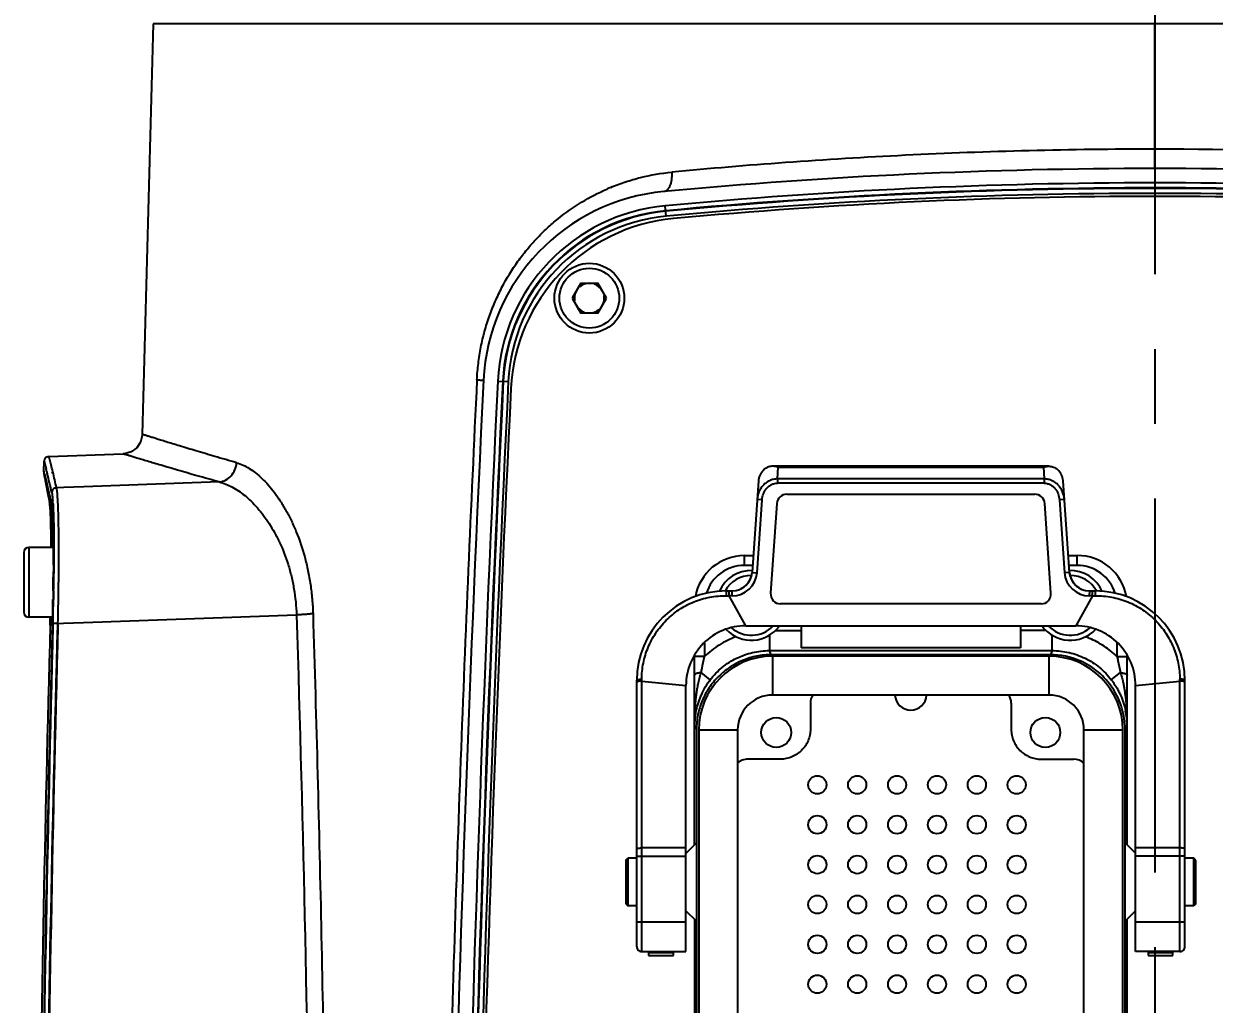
# Model space of a CAD drawing. Header units: millimetres. Extents: x 5828 to 6704, y 123 to 421.
# Drawn here: x 6335.2 to 6341.17, y 230.68 to 235.6 of the extents above; entities that cross this region are included whole.
import ezdxf

# ---------------------------------------------------------------- set-up
doc = ezdxf.new("R2010")
doc.units = ezdxf.units.MM
doc.linetypes.add('CENTER', pattern=[0.6, 0.375, -0.075, 0.075, -0.075])
for name, color, linetype in [('中心线', 7, 'Continuous'), ('外形图', 7, 'Continuous'), ('尺寸标注', 7, 'Continuous')]:
    doc.layers.add(name, color=color, linetype=linetype)
doc.styles.add('微软雅黑', font='msyh.ttc', dxfattribs={"height": 1.5})
doc.dimstyles.new('尺寸标注_1_20比例', dxfattribs={"dimtxt": 1.5, "dimasz": 1.25, "dimexe": 0.5, "dimexo": 0.4, "dimgap": 0.5, "dimtad": 1, "dimdec": 1, "dimlfac": 20, "dimdsep": 46, "dimtxsty": '微软雅黑', "dimcen": 0.09, "dimadec": 0, "dimazin": 0, "dimtp": 0.01, "dimtm": 0.01, "dimtfac": 1, "dimtdec": 1, "dimtofl": 0, "dimtmove": 0, "dimatfit": 3, "dimfxl": 1, "dimtolj": 1, "dimarcsym": 0})

# ---------------------------------------------------------------- blocks, each defined once
blk = doc.blocks.new('*D1070')
at = {"layer": 'Defpoints', "color": 0}
for p in [(6340.876, 234.8693), (6346.4981, 225.3693), (6353.0302, 225.3693)]:
    blk.add_point(p, dxfattribs=at)
at = {"layer": '尺寸标注', "color": 0, "lineweight": -2}
for p, q in [((6341.276, 234.8693), (6353.5302, 234.8693)), ((6353.0302, 233.6193), (6353.0302, 226.6193)), ((6346.8981, 225.3693), (6353.5302, 225.3693))]:
    blk.add_line(p, q, dxfattribs=at)
at = {"layer": '尺寸标注', "color": 0}
for points in [[(6353.2385, 233.6193), (6352.8218, 233.6193), (6353.0302, 234.8693)], [(6352.8218, 226.6193), (6353.2385, 226.6193), (6353.0302, 225.3693)]]:
    blk.add_solid(points, dxfattribs=at)
at = {"layer": '尺寸标注', "color": 0, "insert": (6351.7564, 230.1193), "char_height": 1.5, "attachment_point": 5, "rotation": 90, "style": '微软雅黑'}
blk.add_mtext('\\A1;\\A1;{\\fAlibaba PuHuiTi 3.0 55 Regular|b0|i0|c134|p18;190}', dxfattribs=at)

msp = doc.modelspace()

# ---------------------------------------------------------------- linework, layer by layer
at = {"layer": '中心线', "linetype": 'CENTER', "ltscale": 5}
msp.add_line((6340.876, 281.2143), (6340.876, 224.7506), dxfattribs=at)
at = {"layer": '外形图', "linetype": 'ByBlock'}
for p, q in [((6335.8506, 235.5951), (6335.7957, 233.5362)), ((6345.9014, 235.5951), (6335.8506, 235.5951)), ((6340.876, 234.8693), (6340.876, 235.5951)), ((6338.4244, 234.6302), (6338.4195, 234.6826)), ((6337.9952, 234.2943), (6337.9519, 234.2193)), ((6337.9952, 234.2943), (6338.0818, 234.2943)), ((6338.1251, 234.2193), (6338.0818, 234.2943)), ((6337.9519, 234.2193), (6337.9952, 234.1443)), ((6338.0818, 234.1443), (6338.1251, 234.2193)), ((6338.0818, 234.1443), (6337.9952, 234.1443)), ((6337.5791, 233.8039), (6337.6317, 233.8013)), ((6335.3009, 233.3511), (6335.3026, 233.4008)), ((6335.3268, 233.4255), (6335.6992, 233.4385)), ((6335.3035, 233.3301), (6335.3076, 233.3076)), ((6335.3045, 233.3274), (6335.3046, 233.3267)), ((6335.3051, 233.3346), (6335.3061, 233.3309)), ((6335.3061, 233.3309), (6335.3073, 233.3262)), ((6335.3073, 233.3262), (6335.3088, 233.3205)), ((6335.3083, 233.3267), (6335.3081, 233.3275)), ((6335.3186, 233.3419), (6335.3189, 233.3408)), ((6335.3407, 233.3466), (6335.341, 233.3453)), ((6335.341, 233.3453), (6335.3418, 233.3412)), ((6335.347, 233.3477), (6335.3467, 233.349)), ((6340.3428, 233.3764), (6338.9592, 233.3764)), ((6338.986, 233.3726), (6338.9592, 233.3764)), ((6338.9819, 233.3128), (6338.986, 233.3726)), ((6338.986, 233.3726), (6340.316, 233.3726)), ((6340.316, 233.3726), (6340.3428, 233.3764)), ((6340.316, 233.3726), (6340.3201, 233.3128)), ((6335.3076, 233.3076), (6335.3112, 233.2883)), ((6335.3088, 233.3205), (6335.3115, 233.3098)), ((6335.3112, 233.2883), (6335.3198, 233.2444)), ((6335.3115, 233.3098), (6335.3148, 233.2963)), ((6335.3148, 233.2963), (6335.3273, 233.2438)), ((6335.4013, 233.2696), (6335.3656, 233.2683)), ((6335.5021, 233.2732), (6335.4013, 233.2696)), ((6336.1818, 233.2975), (6335.5021, 233.2732)), ((6338.8869, 233.3039), (6338.8548, 232.8444)), ((6340.3201, 233.3128), (6338.9819, 233.3128)), ((6338.9819, 233.3128), (6338.9819, 233.2916)), ((6340.3201, 233.2916), (6338.9819, 233.2916)), ((6340.3201, 233.3128), (6340.3201, 233.2916)), ((6340.4472, 232.8444), (6340.4151, 233.3039)), ((6335.3198, 233.2444), (6335.331, 233.1885)), ((6335.3273, 233.2438), (6335.3402, 233.188)), ((6338.8797, 232.8427), (6338.9053, 233.2084)), ((6338.9053, 233.2084), (6338.8804, 233.2102)), ((6339.0291, 233.2364), (6340.2729, 233.2364)), ((6340.4216, 233.2102), (6340.3967, 233.2084)), ((6340.3967, 233.2084), (6340.4223, 232.8427)), ((6335.331, 233.1885), (6335.3305, 233.1942)), ((6335.3312, 233.1877), (6335.331, 233.1885)), ((6335.3312, 233.1877), (6335.3328, 233.1747)), ((6335.3328, 233.1747), (6335.3355, 233.1333)), ((6335.3402, 233.188), (6335.3396, 233.1944)), ((6335.3404, 233.1872), (6335.3402, 233.188)), ((6335.3404, 233.1872), (6335.3423, 233.1738)), ((6335.3423, 233.1738), (6335.3454, 233.132)), ((6338.9792, 233.1899), (6338.9477, 232.7399)), ((6340.3543, 232.7399), (6340.3228, 233.1899)), ((6335.3493, 232.9693), (6335.2262, 232.9693)), ((6335.2262, 232.9693), (6335.2262, 232.6193)), ((6335.3386, 232.9708), (6335.3386, 232.9793)), ((6335.3493, 232.9724), (6335.3494, 232.8532)), ((6335.2012, 232.9443), (6335.2012, 232.6444)), ((6338.8162, 232.9289), (6338.8607, 232.9289)), ((6340.4413, 232.9289), (6340.4859, 232.9289)), ((6340.486, 232.8789), (6340.486, 232.9289)), ((6335.3494, 232.8532), (6335.3477, 232.7092)), ((6335.3495, 232.8596), (6335.3493, 232.8388)), ((6335.3495, 232.8818), (6335.3495, 232.8694)), ((6335.3495, 232.8694), (6335.3495, 232.8596)), ((6335.3521, 232.8606), (6335.352, 232.8393)), ((6335.3522, 232.8703), (6335.3521, 232.8606)), ((6335.3523, 232.8814), (6335.3522, 232.8703)), ((6335.3523, 232.894), (6335.3523, 232.8814)), ((6338.8572, 232.8789), (6338.816, 232.8789)), ((6340.486, 232.8789), (6340.4448, 232.8789)), ((6335.3493, 232.8388), (6335.3492, 232.8208)), ((6338.8413, 232.8029), (6338.837, 232.7956)), ((6338.8509, 232.8268), (6338.8488, 232.8199)), ((6338.8548, 232.8444), (6338.8797, 232.8427)), ((6340.4472, 232.8444), (6340.4223, 232.8427)), ((6340.4662, 232.7939), (6340.4624, 232.7998)), ((6335.348, 232.729), (6335.3479, 232.7193)), ((6335.3484, 232.7516), (6335.348, 232.729)), ((6335.3505, 232.7294), (6335.3504, 232.7196)), ((6335.3508, 232.7459), (6335.3505, 232.7294)), ((6335.3509, 232.751), (6335.3508, 232.7459)), ((6338.726, 232.7514), (6338.755, 232.7514)), ((6338.7264, 232.7268), (6338.7399, 232.7265)), ((6338.7399, 232.7264), (6338.7399, 232.7514)), ((6338.7551, 232.7264), (6338.7399, 232.7264)), ((6338.8232, 232.5764), (6338.7399, 232.7264)), ((6338.755, 232.7264), (6338.755, 232.7514)), ((6338.8254, 232.7812), (6338.8207, 232.7766)), ((6340.5621, 232.7264), (6340.4788, 232.5764)), ((6340.4845, 232.7739), (6340.4796, 232.7782)), ((6340.5002, 232.7633), (6340.4949, 232.7664)), ((6340.5621, 232.7264), (6340.5469, 232.7264)), ((6340.547, 232.7514), (6340.576, 232.7514)), ((6340.547, 232.7514), (6340.547, 232.7389)), ((6340.5621, 232.7264), (6340.5621, 232.7514)), ((6340.5621, 232.7265), (6340.5756, 232.7267)), ((6335.3477, 232.7092), (6335.3448, 232.5815)), ((6335.3478, 232.715), (6335.3477, 232.7079)), ((6335.3479, 232.7193), (6335.3478, 232.715)), ((6335.3504, 232.7196), (6335.3502, 232.7081)), ((6340.3044, 232.6864), (6338.9976, 232.6864)), ((6335.3457, 232.6193), (6335.2262, 232.6193)), ((6335.3342, 232.6193), (6335.3334, 232.5811)), ((6335.5006, 232.5925), (6336.5694, 232.631)), ((6335.3474, 232.5865), (6335.3473, 232.5815)), ((6335.3722, 232.581), (6335.3724, 232.5878)), ((6335.3723, 232.5878), (6335.4006, 232.5889)), ((6335.4006, 232.5889), (6335.5006, 232.5925)), ((6338.8232, 232.5764), (6340.4788, 232.5764)), ((6338.9716, 232.552), (6339.101, 232.552)), ((6339.101, 232.5764), (6339.101, 232.4654)), ((6340.201, 232.5764), (6340.201, 232.4654)), ((6340.3304, 232.552), (6340.201, 232.552)), ((6338.616, 232.4914), (6338.616, 232.4224)), ((6338.942, 232.5294), (6338.942, 232.4521)), ((6340.36, 232.4521), (6340.36, 232.5294)), ((6340.686, 232.4224), (6340.686, 232.4929)), ((6338.566, 231.4787), (6338.566, 232.4287)), ((6338.942, 232.4521), (6340.36, 232.4521)), ((6338.9509, 232.4314), (6338.942, 232.4521)), ((6340.3511, 232.4314), (6338.9509, 232.4314)), ((6340.201, 232.4654), (6339.101, 232.4654)), ((6340.36, 232.4521), (6340.3511, 232.4314)), ((6340.736, 231.4787), (6340.736, 232.4302)), ((6338.616, 232.4224), (6338.566, 232.4224)), ((6340.3448, 232.4239), (6338.9573, 232.4239)), ((6338.9573, 232.4239), (6338.9573, 232.2289)), ((6340.3448, 232.2289), (6340.3448, 232.4239)), ((6340.686, 232.4224), (6340.736, 232.4224)), ((6338.6452, 232.3061), (6338.5993, 232.3415)), ((6340.6568, 232.3061), (6340.7027, 232.3415)), ((6338.276, 230.9682), (6338.276, 232.3014)), ((6338.301, 232.2988), (6338.5232, 232.2764)), ((6338.301, 231.4624), (6338.301, 232.2988)), ((6338.5232, 230.9432), (6338.5232, 232.2764)), ((6340.7788, 232.2764), (6341.001, 232.2988)), ((6340.7788, 230.9432), (6340.7788, 232.2764)), ((6341.001, 231.4624), (6341.001, 232.2988)), ((6341.026, 230.9682), (6341.026, 232.3014)), ((6340.3448, 232.2289), (6338.9573, 232.2289)), ((6339.1473, 232.1889), (6339.1473, 232.0576)), ((6340.1548, 232.1889), (6340.1548, 232.0576)), ((6338.5678, 232.113), (6338.566, 232.0797)), ((6338.566, 232.0797), (6338.576, 232.0564)), ((6340.726, 232.0564), (6340.736, 232.0797)), ((6338.576, 232.0564), (6338.576, 230.1851)), ((6338.5873, 232.0539), (6338.7823, 232.0539)), ((6338.5873, 232.0539), (6338.5873, 228.1539)), ((6338.7823, 232.0539), (6338.7823, 228.1539)), ((6340.5198, 232.0539), (6340.7148, 232.0539)), ((6340.5198, 228.1539), (6340.5198, 232.0539)), ((6340.7148, 228.1539), (6340.7148, 232.0539)), ((6340.726, 228.1513), (6340.726, 232.0564)), ((6338.9973, 231.9076), (6338.8335, 231.9076)), ((6340.3047, 231.9076), (6340.4685, 231.9076)), ((6338.5259, 231.4386), (6338.5737, 231.4864)), ((6340.7761, 231.4386), (6340.7283, 231.4864)), ((6338.276, 231.4211), (6338.5232, 231.4211)), ((6338.5232, 231.4624), (6338.301, 231.4624)), ((6338.301, 231.4211), (6338.301, 231.4624)), ((6338.301, 230.9432), (6338.301, 231.4211)), ((6341.001, 231.4624), (6340.7788, 231.4624)), ((6341.026, 231.4211), (6340.7788, 231.4211)), ((6341.001, 231.4211), (6341.001, 231.4624)), ((6341.001, 230.9432), (6341.001, 231.4211)), ((6338.221, 231.4014), (6338.231, 231.4114)), ((6338.221, 231.4014), (6338.221, 231.1814)), ((6338.276, 231.4114), (6338.231, 231.4114)), ((6338.231, 231.4114), (6338.231, 231.1714)), ((6341.071, 231.4114), (6341.026, 231.4114)), ((6341.081, 231.4014), (6341.071, 231.4114)), ((6341.071, 231.1714), (6341.071, 231.4114)), ((6341.081, 231.1814), (6341.081, 231.4014)), ((6338.221, 231.1814), (6338.231, 231.1714)), ((6341.081, 231.1814), (6341.071, 231.1714)), ((6338.276, 231.1714), (6338.231, 231.1714)), ((6338.5232, 231.1469), (6338.5737, 231.0964)), ((6340.7788, 231.1469), (6340.7283, 231.0964)), ((6341.071, 231.1714), (6341.026, 231.1714)), ((6338.276, 231.0914), (6338.5232, 231.0914)), ((6338.566, 231.104), (6338.566, 229.1037)), ((6340.736, 229.1037), (6340.736, 231.104)), ((6340.7788, 231.0914), (6341.026, 231.0913)), ((6338.301, 230.9432), (6338.5232, 230.9432)), ((6338.3358, 230.9432), (6338.3358, 230.9226)), ((6338.3358, 230.9386), (6338.4608, 230.9386)), ((6338.4608, 230.9226), (6338.4608, 230.9432)), ((6341.001, 230.9432), (6340.7788, 230.9432)), ((6340.8413, 230.9432), (6340.8413, 230.9226)), ((6340.8413, 230.9386), (6340.9663, 230.9386)), ((6340.9663, 230.9226), (6340.9663, 230.9432)), ((6338.3358, 230.9226), (6338.4608, 230.9226)), ((6340.8413, 230.9226), (6340.9663, 230.9226))]:
    msp.add_line(p, q, dxfattribs=at)
for points in [[(6335.7957, 233.5362), (6335.7954, 233.5306), (6335.7868, 233.4973), (6335.7676, 233.4689), (6335.7399, 233.4488), (6335.707, 233.4391), (6335.6992, 233.4385)], [(6335.3045, 233.41), (6335.3029, 233.4042), (6335.3026, 233.4011), (6335.3026, 233.4009)], [(6335.3267, 233.4255), (6335.312, 233.42), (6335.3045, 233.41)], [(6335.3009, 233.3511), (6335.3009, 233.3505), (6335.3009, 233.3483), (6335.301, 233.3465), (6335.3012, 233.3448), (6335.3014, 233.343), (6335.3017, 233.341), (6335.302, 233.3388), (6335.3024, 233.3362), (6335.3029, 233.3333), (6335.3035, 233.3301)], [(6335.3033, 233.3407), (6335.3033, 233.3407), (6335.3034, 233.3404), (6335.3035, 233.34), (6335.3038, 233.3393), (6335.304, 233.3384), (6335.3043, 233.3373), (6335.3047, 233.3361), (6335.3051, 233.3346)], [(6335.3355, 233.1333), (6335.3375, 233.067), (6335.3386, 232.9745), (6335.3385, 232.9693)], [(6335.3454, 233.132), (6335.3479, 233.0652), (6335.3493, 232.9724)], [(6338.837, 232.7956), (6338.8333, 232.7903), (6338.8293, 232.7854), (6338.8254, 232.7812)], [(6338.8488, 232.8199), (6338.8463, 232.8134), (6338.8436, 232.8071), (6338.8413, 232.8029)], [(6338.8541, 232.8416), (6338.8527, 232.8341), (6338.8509, 232.8268)], [(6340.4559, 232.8128), (6340.4533, 232.8196), (6340.4511, 232.8267), (6340.4493, 232.8339), (6340.4488, 232.8367)], [(6340.4624, 232.7998), (6340.4589, 232.8062), (6340.4559, 232.8128)], [(6340.4796, 232.7782), (6340.4748, 232.783), (6340.4704, 232.7882), (6340.4662, 232.7939)], [(6338.8059, 232.7657), (6338.8008, 232.7628), (6338.7956, 232.7603), (6338.793, 232.7591)], [(6338.8207, 232.7766), (6338.8205, 232.7765), (6338.8158, 232.7725), (6338.8109, 232.7689), (6338.8059, 232.7657)], [(6340.4949, 232.7664), (6340.4896, 232.7699), (6340.4845, 232.7739)], [(6340.509, 232.7591), (6340.5055, 232.7607), (6340.5002, 232.7633)]]:
    msp.add_lwpolyline(points, dxfattribs=at)
for centre, radius in [((6338.0385, 234.2193), 0.175), ((6338.0385, 234.2193), 0.15), ((6338.976, 232.0414), 0.075), ((6340.326, 232.0414), 0.075), ((6339.1823, 231.7789), 0.0456), ((6339.3823, 231.7789), 0.0456), ((6339.5823, 231.7789), 0.0456), ((6339.7823, 231.7789), 0.0456), ((6339.9823, 231.7789), 0.0456), ((6340.1823, 231.7789), 0.0456), ((6339.1823, 231.5789), 0.0456), ((6339.3823, 231.5789), 0.0456), ((6339.5823, 231.5789), 0.0456), ((6339.7823, 231.5789), 0.0456), ((6339.9823, 231.5789), 0.0456), ((6340.1823, 231.5789), 0.0456), ((6339.1823, 231.3789), 0.0456), ((6339.3823, 231.3789), 0.0456), ((6339.5823, 231.3789), 0.0456), ((6339.7823, 231.3789), 0.0456), ((6339.9823, 231.3789), 0.0456), ((6340.1823, 231.3789), 0.0456), ((6339.1823, 231.1789), 0.0456), ((6339.3823, 231.1789), 0.0456), ((6339.5823, 231.1789), 0.0456), ((6339.7823, 231.1789), 0.0456), ((6339.9823, 231.1789), 0.0456), ((6340.1823, 231.1789), 0.0456), ((6339.1823, 230.9789), 0.0456), ((6339.3823, 230.9789), 0.0456), ((6339.5823, 230.9789), 0.0456), ((6339.7823, 230.9789), 0.0456), ((6339.9823, 230.9789), 0.0456), ((6340.1823, 230.9789), 0.0456), ((6339.1823, 230.7789), 0.0456), ((6339.3823, 230.7789), 0.0456), ((6339.5823, 230.7789), 0.0456), ((6339.7823, 230.7789), 0.0456), ((6339.9823, 230.7789), 0.0456), ((6340.1823, 230.7789), 0.0456)]:
    msp.add_circle(centre, radius, dxfattribs=at)
for centre, radius, start, end in [((6340.8721, 209.3044), 25.6621, 87.41466, 89.99135), ((6340.876, 208.4631), 26.4062, 84.64752, 95.35248), ((6338.5533, 233.7999), 1.0567, 112.66784, 113.82966), ((6340.876, 208.4631), 26.3343, 84.64752, 95.35248), ((6340.876, 208.4631), 26.3093, 84.64752, 95.35248), ((6340.876, 208.4631), 26.3067, 84.64752, 95.35248), ((6338.506, 233.7585), 1, 95.35248, 177.19986), ((6340.876, 208.4631), 26.2817, 84.64752, 95.35248), ((6340.876, 208.4631), 26.2667, 84.725, 95.275), ((6338.506, 233.7585), 0.9281, 95.35248, 177.19986), ((6338.506, 233.7585), 0.9031, 95.35248, 177.19986), ((6338.506, 233.7585), 0.9004, 95.35248, 177.19986), ((6338.506, 233.7585), 0.8754, 95.35248, 177.19986), ((6338.5439, 233.7223), 0.9, 95.275, 177.21132), ((6338.0385, 234.2193), 0.075, 90, 130.00237), ((6338.0385, 234.2193), 0.075, 30, 70.00237), ((6338.0385, 234.2193), 0.075, 150, 190.00237), ((6338.0385, 234.2193), 0.075, 330, 10.00237), ((6338.0385, 234.2193), 0.075, 210, 250.00237), ((6338.0385, 234.2193), 0.075, 270, 310.00237), ((6510.0277, 225.3693), 172.7267, 177.199864, 180), ((6510.0277, 225.3693), 172.6548, 177.199864, 179.959524), ((6510.0277, 225.3693), 172.6298, 177.199864, 179.959524), ((6510.0277, 225.3693), 172.6272, 177.199864, 179.958649), ((6510.0277, 225.3693), 172.6022, 177.199864, 179.958649), ((6510.0277, 225.3693), 172.5872, 177.211319, 179.855727), ((6336.3539, 233.5167), 1.0664, 189.85842, 190.22008), ((6334.187, 233.043), 1.1566, 14.23622, 14.57691), ((6332.6719, 232.7081), 2.7215, 13.82243, 13.99127), ((6331.5076, 232.4216), 3.9206, 13.57721, 13.82328), ((6324.7037, 230.7906), 10.9172, 12.98944, 13.50881), ((6322.0875, 230.1938), 13.6294, 13.03694, 13.37945), ((6339.0291, 233.1864), 0.05, 90, 176), ((6340.2729, 233.1864), 0.05, 4, 90), ((6335.3572, 233.1942), 0.0268, 193.98066, 202.19754), ((6334.5927, 233.111), 0.743, 3.51867, 4.5964), ((6334.1791, 233.0858), 1.1574, 2.8561, 3.5073), ((6335.2269, 233.1698), 0.1153, 9.08536, 10.29396), ((6334.3669, 233.0862), 0.9797, 3.33397, 4.18588), ((6334.2871, 233.1261), 1.0621, 3.46117, 4.16556), ((6333.4031, 233.0491), 1.9344, 1.94699, 2.79787), ((6332.0226, 233.0037), 3.3156, 1.24316, 1.91978), ((6333.7633, 233.0506), 1.5844, 2.33501, 3.35057), ((6332.6449, 233.0028), 2.7037, 1.53085, 2.38025), ((6330.4224, 232.9699), 4.9161, 0.72502, 1.23313), ((6328.6755, 232.9489), 6.6631, 0.26121, 0.71499), ((6331.2369, 232.9623), 4.1123, 1.00186, 1.57182), ((6329.7012, 232.934), 5.6483, 0.45816, 1.01647), ((6335.2262, 232.9443), 0.025, 90, 180), ((6327.8696, 232.9171), 7.48, 0.1272, 0.47527), ((6326.1307, 232.9122), 9.2189, 359.81126, 0.13392), ((6338.8165, 232.6784), 0.25, 90.08125, 170.17973), ((6340.486, 232.6789), 0.25, 9.75262, 90.01627), ((6338.816, 232.6789), 0.2, 90, 162.59815), ((6338.851, 232.6789), 0.175, 88.28727, 156.75001), ((6340.451, 232.6789), 0.175, 23.22097, 91.70738), ((6340.486, 232.6789), 0.2, 17.33264, 90), ((6322.8803, 232.9306), 12.4693, 359.17763, 359.38099), ((6323.439, 232.9246), 11.9106, 359.38088, 359.50103), ((6321.6272, 232.965), 13.7254, 359.10666, 359.29475), ((6322.669, 232.9525), 12.6834, 359.29338, 359.48861), ((6320.8105, 232.9536), 14.5664, 359.20889, 359.37879), ((6338.851, 232.6789), 0.15, 89.9328, 151.33644), ((6338.755, 232.8514), 0.1, 270, 356.00027), ((6338.755, 232.8514), 0.125, 270.04152, 356.00081), ((6340.547, 232.8514), 0.125, 183.99962, 269.96604), ((6340.547, 232.8514), 0.1, 183.9994, 270), ((6340.451, 232.6789), 0.15, 28.69515, 89.9328), ((6321.4377, 232.9427), 13.9392, 358.54125, 359.218), ((6338.726, 232.3014), 0.45, 90.00002, 180.00001), ((6338.9976, 232.7364), 0.05, 176, 270), ((6340.3044, 232.7364), 0.05, 270, 4), ((6334.3607, 232.7448), 6.1863, 359.8289, 359.94461), ((6342.0833, 232.7265), 1.5077, 179.52214, 179.98962), ((6340.576, 232.3014), 0.45, 0.00003, 89.99999), ((6321.3559, 232.9553), 13.9939, 358.66588, 358.98715), ((6319.8895, 232.9944), 15.4633, 358.48853, 358.93923), ((6335.2262, 232.6443), 0.025, 180, 270), ((6318.4159, 233.033), 16.9235, 358.47028, 358.60095), ((6320.8173, 232.9672), 14.5327, 358.47937, 358.66832), ((6558.6929, 226.6347), 223.4386, 178.474986, 180.029582), ((6561.4504, 226.6409), 226.1836, 178.494952, 180.119551), ((6561.76, 226.6426), 226.4906, 178.497435, 180.119821), ((6561.1457, 226.6433), 225.8543, 178.494091, 180.053846), ((6561.9954, 226.6435), 226.701, 178.499192, 180.119895), ((6338.8232, 232.2764), 0.3, 89.99919, 180), ((6338.851, 232.6789), 0.175, 224.05295, 323.55639), ((6338.851, 232.6789), 0.15, 228.69936, 316.2236), ((6340.451, 232.6789), 0.175, 216.44361, 316.35866), ((6340.451, 232.6789), 0.15, 223.7873, 311.53772), ((6340.4788, 232.2764), 0.3, 0, 90.00014), ((6340.3609, 232.0786), 0.4732, 66.7546, 69.38834), ((6340.3511, 232.0565), 0.3748, 66.71818, 90.00108), ((6338.9573, 232.0539), 0.37, 90, 180), ((6340.3448, 232.0539), 0.37, 0, 90), ((6336.0531, 232.3221), 2.2481, 359.4076, 359.65525), ((6340.5734, 232.3004), 0.4276, 359.78907, 1.09118), ((6338.9573, 232.0539), 0.175, 90, 180), ((6339.2222, 232.1889), 0.075, 147.61335, 180.00634), ((6339.651, 232.2333), 0.0795, 183.43332, 356.56668), ((6340.3448, 232.0539), 0.175, 0, 90), ((6339.8347, 232.0775), 1.2687, 176.48741, 179.90663), ((6338.9346, 232.0768), 0.3687, 167.56514, 172.25346), ((6340.3685, 232.0769), 0.3675, 0.43625, 11.21354), ((6339.4767, 232.078), 1.2593, 0.07469, 2.85305), ((6338.9339, 232.0769), 0.3679, 172.25398, 174.36411), ((6340.4685, 231.8327), 0.075, 46.41705, 90.00774), ((6338.301, 230.9682), 0.025, 179.9923, 270), ((6341.001, 230.9682), 0.025, 270, 0.00063)]:
    msp.add_arc(centre, radius, start, end, dxfattribs=at)
msp.add_ellipse((6340.0797, 232.1888), major_axis=(0.0531, 0.0531), ratio=0.999315, start_param=-0.785056, end_param=-0.210415, dxfattribs=at)
for points, knots in [([(6340.876, 234.9665), (6340.6656, 234.9665), (6340.248, 234.9613), (6339.6301, 234.9385), (6339.0322, 234.902), (6338.6417, 234.8692), (6338.4515, 234.851)], [0, 0, 0, 0, 0.259953, 0.515899, 0.763834, 1, 1, 1, 1]), ([(6338.146, 234.7749), (6338.1702, 234.785), (6338.2194, 234.8034), (6338.3205, 234.8327), (6338.3989, 234.846), (6338.4515, 234.851)], [0, 0, 0, 0, 0.248714, 0.498209, 1, 1, 1, 1]), ([(6338.4515, 234.851), (6338.4518, 234.8452), (6338.452, 234.8335), (6338.4508, 234.8161), (6338.4478, 234.7994), (6338.4432, 234.7843), (6338.4379, 234.7735), (6338.4329, 234.7664), (6338.4281, 234.761), (6338.4216, 234.7562), (6338.4156, 234.7544), (6338.4128, 234.7542)], [0, 0, 0, 0, 0.154882, 0.31229, 0.465478, 0.607202, 0.731625, 0.786759, 0.837067, 0.924438, 1, 1, 1, 1]), ([(6337.4744, 233.8099), (6337.4758, 233.8373), (6337.4805, 233.8921), (6337.4935, 233.9732), (6337.5121, 234.0525), (6337.5362, 234.1294), (6337.5654, 234.2033), (6337.6101, 234.2968), (6337.6638, 234.384), (6337.7251, 234.4638), (6337.7741, 234.5194), (6337.8263, 234.5709), (6337.8995, 234.6339), (6337.9979, 234.7027), (6338.0828, 234.7472), (6338.1263, 234.7665)], [0, 0, 0, 0, 0.06768, 0.135139, 0.202017, 0.268104, 0.333301, 0.3975, 0.522961, 0.584441, 0.645179, 0.70527, 0.764817, 0.882764, 1, 1, 1, 1]), ([(6337.4744, 233.8099), (6337.459, 233.492), (6337.4301, 232.8561), (6337.3918, 231.9021), (6337.3641, 231.1069), (6337.3447, 230.4706), (6337.3315, 229.9934), (6337.3196, 229.5161), (6337.309, 229.0388), (6337.2995, 228.5615), (6337.2912, 228.0842), (6337.2842, 227.6069), (6337.2765, 226.9706), (6337.2729, 226.4934), (6337.2716, 226.1753)], [0, 0, 0, 0, 0.125007, 0.250017, 0.375029, 0.437537, 0.500044, 0.562551, 0.625057, 0.687561, 0.750062, 0.812559, 0.875049, 1, 1, 1, 1]), ([(6337.4744, 233.8099), (6337.4768, 233.8097), (6337.4814, 233.8095), (6337.4879, 233.8091), (6337.4928, 233.8087), (6337.4963, 233.8085), (6337.4986, 233.8083), (6337.5006, 233.8081), (6337.5023, 233.808), (6337.5038, 233.8079), (6337.505, 233.8078), (6337.5059, 233.8077), (6337.5066, 233.8076), (6337.5069, 233.8075), (6337.5071, 233.8075), (6337.5072, 233.8074), (6337.5072, 233.8074), (6337.5072, 233.8074)], [0, 0, 0, 0, 0.219299, 0.418041, 0.592289, 0.668997, 0.738107, 0.799205, 0.852202, 0.897089, 0.933856, 0.962496, 0.983009, 0.990223, 0.995418, 0.998623, 1, 1, 1, 1]), ([(6336.2689, 233.3942), (6336.2324, 233.4045), (6336.1642, 233.4242), (6336.0689, 233.4523), (6335.9982, 233.4736), (6335.9487, 233.4887), (6335.917, 233.4984), (6335.889, 233.507), (6335.8647, 233.5146), (6335.844, 233.521), (6335.8292, 233.5256), (6335.8191, 233.5288), (6335.813, 233.5307), (6335.8078, 233.5323), (6335.8036, 233.5337), (6335.8002, 233.5347), (6335.7981, 233.5354), (6335.7968, 233.5358), (6335.7962, 233.536), (6335.7958, 233.5361), (6335.7957, 233.5362)], [0, 0, 0, 0, 0.229974, 0.431399, 0.603459, 0.678221, 0.745334, 0.804705, 0.856285, 0.900036, 0.935919, 0.950897, 0.963895, 0.974906, 0.983926, 0.990951, 0.995974, 0.997734, 0.998992, 1, 1, 1, 1]), ([(6335.3026, 233.4009), (6335.3026, 233.401), (6335.3026, 233.4012), (6335.3027, 233.4013), (6335.3027, 233.4014), (6335.3028, 233.4014), (6335.3028, 233.4014), (6335.3029, 233.4013), (6335.303, 233.4011), (6335.3031, 233.401), (6335.3032, 233.4006), (6335.3035, 233.4001), (6335.3037, 233.3993), (6335.3041, 233.3984), (6335.3044, 233.3972), (6335.305, 233.3953), (6335.3058, 233.3924), (6335.3069, 233.3884), (6335.3077, 233.3855), (6335.3081, 233.384)], [0, 0, 0, 0, 0.018656, 0.024477, 0.028308, 0.031213, 0.03511, 0.041017, 0.049238, 0.059878, 0.072985, 0.106688, 0.15045, 0.204313, 0.268297, 0.342412, 0.521051, 0.740249, 1, 1, 1, 1]), ([(6335.3081, 233.384), (6335.3084, 233.3827), (6335.31, 233.3767), (6335.3115, 233.3708), (6335.3127, 233.3661)], [0, 0, 0, 0, 0.217642, 1, 1, 1, 1]), ([(6335.3321, 233.4081), (6335.3317, 233.4094), (6335.3311, 233.412), (6335.3301, 233.4155), (6335.3292, 233.4185), (6335.3285, 233.421), (6335.3279, 233.4229), (6335.3275, 233.4242), (6335.3272, 233.4249), (6335.327, 233.4252), (6335.3269, 233.4254), (6335.3268, 233.4255), (6335.3267, 233.4255)], [0, 0, 0, 0, 0.231258, 0.432053, 0.602379, 0.742239, 0.851654, 0.930687, 0.958871, 0.979581, 0.99301, 1, 1, 1, 1]), ([(6335.3467, 233.349), (6335.3439, 233.3606), (6335.3391, 233.3803), (6335.3342, 233.4), (6335.3321, 233.4081)], [0, 0, 0, 0, 0.587542, 1, 1, 1, 1]), ([(6336.1818, 233.2975), (6336.1446, 233.3079), (6336.075, 233.3274), (6335.991, 233.3515), (6335.9308, 233.369), (6335.8911, 233.3807), (6335.8552, 233.3914), (6335.8229, 233.401), (6335.7944, 233.4096), (6335.7697, 233.4171), (6335.7514, 233.4227), (6335.7386, 233.4266), (6335.7305, 233.429), (6335.7233, 233.4312), (6335.717, 233.4331), (6335.7117, 233.4348), (6335.7079, 233.4359), (6335.7053, 233.4367), (6335.7037, 233.4372), (6335.7024, 233.4376), (6335.7013, 233.4379), (6335.7004, 233.4382), (6335.6999, 233.4384), (6335.6995, 233.4385), (6335.6994, 233.4385), (6335.6993, 233.4385), (6335.6993, 233.4385), (6335.6992, 233.4385)], [0, 0, 0, 0, 0.229948, 0.431716, 0.521584, 0.603874, 0.678501, 0.745437, 0.804656, 0.856132, 0.899837, 0.918765, 0.935732, 0.950732, 0.963757, 0.974799, 0.983851, 0.987628, 0.990904, 0.993679, 0.995952, 0.997721, 0.998987, 0.99943, 0.999746, 0.999937, 1, 1, 1, 1]), ([(6336.1818, 233.2975), (6336.1929, 233.2987), (6336.2153, 233.3056), (6336.243, 233.3276), (6336.2623, 233.3583), (6336.268, 233.3821), (6336.2689, 233.3942)], [0, 0, 0, 0, 0.238897, 0.486808, 0.742201, 1, 1, 1, 1]), ([(6336.2689, 233.3942), (6336.2911, 233.3877), (6336.3242, 233.3718), (6336.3652, 233.3428), (6336.3971, 233.315), (6336.4286, 233.2822), (6336.4593, 233.2443), (6336.4891, 233.2015), (6336.5176, 233.154), (6336.5444, 233.102), (6336.5784, 233.0253), (6336.6062, 232.942), (6336.6274, 232.8536), (6336.6399, 232.7832), (6336.6484, 232.7108), (6336.6514, 232.6618), (6336.6522, 232.6372)], [0, 0, 0, 0, 0.077853, 0.121597, 0.168837, 0.219733, 0.274399, 0.33283, 0.394913, 0.460515, 0.529493, 0.676934, 0.754885, 0.835093, 0.917033, 1, 1, 1, 1]), ([(6335.3064, 233.3341), (6335.306, 233.3357), (6335.3052, 233.3386), (6335.3041, 233.3426), (6335.3033, 233.3455), (6335.3027, 233.3474), (6335.3023, 233.3486), (6335.302, 233.3495), (6335.3017, 233.3503), (6335.3015, 233.3508), (6335.3014, 233.3512), (6335.3013, 233.3514), (6335.3012, 233.3515), (6335.3011, 233.3516), (6335.3011, 233.3516), (6335.301, 233.3516), (6335.301, 233.3516), (6335.3009, 233.3514), (6335.3009, 233.3512), (6335.3009, 233.3511)], [0, 0, 0, 0, 0.259529, 0.478619, 0.657265, 0.731425, 0.795482, 0.849445, 0.893335, 0.927188, 0.94038, 0.951107, 0.959417, 0.965409, 0.969365, 0.972246, 0.975968, 0.981652, 1, 1, 1, 1]), ([(6335.3009, 233.3511), (6335.3009, 233.3508), (6335.3009, 233.3502), (6335.3011, 233.3483), (6335.3015, 233.3451), (6335.3023, 233.3401), (6335.303, 233.3362), (6335.3033, 233.3341)], [0, 0, 0, 0, 0.047412, 0.11687, 0.322323, 0.616691, 1, 1, 1, 1]), ([(6335.3046, 233.3267), (6335.306, 233.3192), (6335.3092, 233.3019), (6335.3178, 233.2577), (6335.3251, 233.221), (6335.3305, 233.1942)], [0, 0, 0, 0, 0.169163, 0.392286, 1, 1, 1, 1]), ([(6335.3396, 233.1944), (6335.3334, 233.2212), (6335.3249, 233.2579), (6335.3144, 233.3019), (6335.3102, 233.3193), (6335.3083, 233.3267)], [0, 0, 0, 0, 0.606774, 0.830134, 1, 1, 1, 1]), ([(6338.9208, 233.3646), (6338.9163, 233.3613), (6338.9081, 233.3539), (6338.8981, 233.341), (6338.891, 233.3268), (6338.8884, 233.3166), (6338.8877, 233.3115)], [0, 0, 0, 0, 0.260163, 0.512833, 0.758842, 1, 1, 1, 1]), ([(6338.9592, 233.3764), (6338.9559, 233.3764), (6338.9491, 233.376), (6338.9392, 233.374), (6338.9296, 233.3703), (6338.9236, 233.3667), (6338.9208, 233.3646)], [0, 0, 0, 0, 0.246135, 0.492135, 0.742391, 1, 1, 1, 1]), ([(6340.3428, 233.3764), (6340.3461, 233.3764), (6340.3529, 233.376), (6340.3628, 233.374), (6340.3725, 233.3703), (6340.3784, 233.3667), (6340.3812, 233.3646)], [0, 0, 0, 0, 0.246106, 0.492086, 0.742366, 1, 1, 1, 1]), ([(6340.4144, 233.3115), (6340.4129, 233.3217), (6340.4049, 233.3422), (6340.39, 233.3581), (6340.3812, 233.3646)], [0, 0, 0, 0, 0.487068, 1, 1, 1, 1]), ([(6335.3656, 233.2683), (6335.3641, 233.2683), (6335.3611, 233.2678), (6335.3552, 233.2659), (6335.3484, 233.2615), (6335.344, 233.2548), (6335.342, 233.2489), (6335.3416, 233.2459), (6335.3415, 233.2445)], [0, 0, 0, 0, 0.118999, 0.24461, 0.501833, 0.757907, 0.882347, 1, 1, 1, 1]), ([(6335.3761, 232.7956), (6335.3765, 232.8256), (6335.3769, 232.8836), (6335.377, 232.9668), (6335.3765, 233.0423), (6335.3754, 233.1089), (6335.374, 233.1581), (6335.3726, 233.1921), (6335.3714, 233.2133), (6335.3702, 233.2315), (6335.3689, 233.2466), (6335.3674, 233.2586), (6335.3663, 233.2655), (6335.3656, 233.2683)], [0, 0, 0, 0, 0.190227, 0.367188, 0.527821, 0.669251, 0.789025, 0.84012, 0.88507, 0.923672, 0.955763, 0.981232, 1, 1, 1, 1]), ([(6336.1818, 233.2975), (6336.204, 233.2921), (6336.2371, 233.2787), (6336.2788, 233.2533), (6336.3109, 233.2292), (6336.3427, 233.2006), (6336.3854, 233.1553), (6336.4247, 233.1024), (6336.4602, 233.0431), (6336.4946, 232.9757), (6336.523, 232.9021), (6336.5445, 232.8236), (6336.5615, 232.7396), (6336.5681, 232.6747), (6336.5694, 232.631)], [0, 0, 0, 0, 0.083783, 0.129859, 0.178979, 0.231273, 0.286776, 0.407348, 0.472463, 0.540586, 0.685093, 0.761251, 0.839476, 1, 1, 1, 1]), ([(6338.9819, 233.3128), (6338.975, 233.3129), (6338.9613, 233.3113), (6338.9419, 233.3048), (6338.9245, 233.2943), (6338.9096, 233.2809), (6338.8977, 233.2652), (6338.8887, 233.2478), (6338.8828, 233.2293), (6338.8808, 233.2166), (6338.8804, 233.2102)], [0, 0, 0, 0, 0.129676, 0.258322, 0.385339, 0.510812, 0.634397, 0.756831, 0.878666, 1, 1, 1, 1]), ([(6338.8877, 233.3115), (6338.8876, 233.3109), (6338.8874, 233.3096), (6338.8873, 233.3077), (6338.8871, 233.3058), (6338.8869, 233.3045), (6338.8869, 233.3039)], [0, 0, 0, 0, 0.25, 0.499998, 0.750012, 1, 1, 1, 1]), ([(6338.9053, 233.2084), (6338.906, 233.2187), (6338.9094, 233.2342), (6338.9185, 233.2528), (6338.9275, 233.2655), (6338.9386, 233.2764), (6338.9517, 233.2849), (6338.9664, 233.2903), (6338.9767, 233.2916), (6338.9819, 233.2916)], [0, 0, 0, 0, 0.249884, 0.374969, 0.499951, 0.625229, 0.750259, 0.875201, 1, 1, 1, 1]), ([(6340.4216, 233.2102), (6340.4212, 233.2166), (6340.4193, 233.2293), (6340.4133, 233.2478), (6340.4043, 233.2652), (6340.3924, 233.2809), (6340.3775, 233.2943), (6340.3601, 233.3048), (6340.3407, 233.3113), (6340.327, 233.3129), (6340.3201, 233.3128)], [0, 0, 0, 0, 0.121334, 0.243169, 0.365603, 0.489188, 0.614661, 0.741678, 0.870324, 1, 1, 1, 1]), ([(6340.3201, 233.2916), (6340.3253, 233.2916), (6340.3356, 233.2903), (6340.3503, 233.2849), (6340.3634, 233.2764), (6340.3745, 233.2655), (6340.3835, 233.2528), (6340.3926, 233.2341), (6340.396, 233.2187), (6340.3967, 233.2084)], [0, 0, 0, 0, 0.124798, 0.24974, 0.37477, 0.500048, 0.62503, 0.750116, 1, 1, 1, 1]), ([(6340.4151, 233.3039), (6340.4151, 233.3045), (6340.4149, 233.3058), (6340.4148, 233.3077), (6340.4146, 233.3096), (6340.4144, 233.3109), (6340.4144, 233.3115)], [0, 0, 0, 0, 0.249989, 0.500002, 0.75, 1, 1, 1, 1]), ([(6335.3415, 233.2445), (6335.3421, 233.2422), (6335.343, 233.2368), (6335.3442, 233.2276), (6335.3454, 233.2162), (6335.3461, 233.2078), (6335.3464, 233.2033)], [0, 0, 0, 0, 0.170888, 0.394966, 0.671605, 1, 1, 1, 1]), ([(6335.3334, 233.1706), (6335.3331, 233.1741), (6335.3325, 233.1805), (6335.3317, 233.1868), (6335.3313, 233.1896)], [0, 0, 0, 0, 0.558572, 1, 1, 1, 1]), ([(6335.3424, 233.1724), (6335.3413, 233.1731), (6335.3391, 233.1746), (6335.3354, 233.1782), (6335.3334, 233.1817), (6335.3324, 233.1841)], [0, 0, 0, 0, 0.251198, 0.502049, 1, 1, 1, 1]), ([(6335.3396, 233.1944), (6335.3397, 233.1941), (6335.34, 233.1928), (6335.3402, 233.1915), (6335.3404, 233.1904)], [0, 0, 0, 0, 0.227383, 1, 1, 1, 1]), ([(6335.3408, 233.188), (6335.3412, 233.1855), (6335.342, 233.1799), (6335.3426, 233.1743), (6335.3429, 233.1713)], [0, 0, 0, 0, 0.450009, 1, 1, 1, 1]), ([(6335.3429, 233.1713), (6335.343, 233.1702), (6335.3434, 233.1657), (6335.3437, 233.1612), (6335.344, 233.1577)], [0, 0, 0, 0, 0.233205, 1, 1, 1, 1]), ([(6335.3473, 233.1903), (6335.3478, 233.182), (6335.3487, 233.1641), (6335.3503, 233.1235), (6335.3517, 233.0639), (6335.3525, 232.983), (6335.3525, 232.9249), (6335.3523, 232.894)], [0, 0, 0, 0, 0.083965, 0.181074, 0.412015, 0.687182, 1, 1, 1, 1]), ([(6338.816, 232.8789), (6338.816, 232.8821), (6338.816, 232.8885), (6338.816, 232.8978), (6338.816, 232.9051), (6338.816, 232.9105), (6338.816, 232.9141), (6338.816, 232.9174), (6338.816, 232.9203), (6338.816, 232.9228), (6338.816, 232.9247), (6338.816, 232.9259), (6338.816, 232.9267), (6338.816, 232.9273), (6338.8161, 232.9279), (6338.8161, 232.9283), (6338.8161, 232.9286), (6338.8161, 232.9288), (6338.8161, 232.9288), (6338.8161, 232.9289), (6338.8161, 232.9289)], [0, 0, 0, 0, 0.194649, 0.382608, 0.555529, 0.634306, 0.706966, 0.772797, 0.831223, 0.881702, 0.923694, 0.941346, 0.956719, 0.969791, 0.98054, 0.988945, 0.994986, 0.99865, 0.999596, 1, 1, 1, 1]), ([(6338.3011, 232.3086), (6338.3012, 232.3357), (6338.3069, 232.3903), (6338.3309, 232.4689), (6338.3697, 232.5417), (6338.4222, 232.6061), (6338.4867, 232.6593), (6338.5609, 232.699), (6338.6419, 232.7229), (6338.6983, 232.7274), (6338.7264, 232.7268)], [0, 0, 0, 0, 0.12311, 0.246359, 0.370021, 0.494508, 0.620009, 0.746129, 0.872713, 1, 1, 1, 1]), ([(6338.726, 232.7512), (6338.726, 232.7512), (6338.726, 232.7513), (6338.726, 232.7514), (6338.726, 232.7514)], [0, 0, 0, 0, 0.7427, 1, 1, 1, 1]), ([(6338.7264, 232.7268), (6338.7264, 232.7296), (6338.7264, 232.735), (6338.7263, 232.7414), (6338.7262, 232.7459), (6338.7262, 232.7483), (6338.7261, 232.75), (6338.7261, 232.7509), (6338.726, 232.7512)], [0, 0, 0, 0, 0.344064, 0.664906, 0.793003, 0.89214, 0.961412, 1, 1, 1, 1]), ([(6340.5756, 232.7268), (6340.6037, 232.7274), (6340.6601, 232.7229), (6340.7411, 232.699), (6340.8153, 232.6593), (6340.8798, 232.6061), (6340.9323, 232.5417), (6340.9711, 232.4689), (6340.9951, 232.3903), (6341.0008, 232.3357), (6341.0009, 232.3086)], [0, 0, 0, 0, 0.127287, 0.253871, 0.379991, 0.505493, 0.629979, 0.753641, 0.87689, 1, 1, 1, 1]), ([(6340.576, 232.7514), (6340.576, 232.7514), (6340.576, 232.7513), (6340.576, 232.7512), (6340.5759, 232.7509), (6340.5759, 232.7505), (6340.5759, 232.7501), (6340.5759, 232.7495), (6340.5758, 232.7489), (6340.5758, 232.7479), (6340.5758, 232.7463), (6340.5757, 232.7442), (6340.5757, 232.7418), (6340.5757, 232.74), (6340.5757, 232.7391)], [0, 0, 0, 0, 0.004397, 0.016786, 0.037275, 0.06581, 0.102322, 0.146734, 0.198968, 0.258946, 0.401816, 0.574708, 0.776061, 1, 1, 1, 1]), ([(6336.6522, 232.6372), (6336.6496, 232.6368), (6336.6441, 232.636), (6336.6317, 232.6347), (6336.6142, 232.6332), (6336.5922, 232.6318), (6336.577, 232.6312), (6336.5694, 232.631)], [0, 0, 0, 0, 0.09325, 0.20137, 0.450926, 0.725529, 1, 1, 1, 1]), ([(6336.5694, 232.631), (6336.6027, 231.5552), (6336.6542, 229.4014), (6336.6326, 227.2464), (6336.5955, 226.1691)], [0, 0, 0, 0, 0.499616, 1, 1, 1, 1]), ([(6336.6522, 232.6372), (6336.6602, 232.3682), (6336.6754, 231.8299), (6336.6945, 231.0223), (6336.7067, 230.3488), (6336.7134, 229.8097), (6336.7167, 229.4053), (6336.7184, 229.0007), (6336.7184, 228.4612), (6336.7148, 227.9216), (6336.7071, 227.3819), (6336.6963, 226.8423), (6336.6848, 226.4376), (6336.6756, 226.1678)], [0, 0, 0, 0, 0.124778, 0.249642, 0.374579, 0.437073, 0.499583, 0.562106, 0.62464, 0.749734, 0.812293, 0.874859, 1, 1, 1, 1]), ([(6335.3365, 232.58), (6335.3361, 232.5801), (6335.3353, 232.5802), (6335.3343, 232.5805), (6335.3337, 232.5807), (6335.3334, 232.581), (6335.3334, 232.5811)], [0, 0, 0, 0, 0.408487, 0.708915, 0.902514, 1, 1, 1, 1]), ([(6335.3447, 232.579), (6335.3432, 232.5792), (6335.3404, 232.5794), (6335.3377, 232.5798), (6335.3365, 232.58)], [0, 0, 0, 0, 0.570414, 1, 1, 1, 1]), ([(6335.3724, 232.5878), (6335.3709, 232.5879), (6335.3679, 232.5879), (6335.3635, 232.5879), (6335.3592, 232.5879), (6335.3554, 232.5878), (6335.3526, 232.5876), (6335.3508, 232.5874), (6335.3497, 232.5872), (6335.3488, 232.5871), (6335.3482, 232.5869), (6335.3477, 232.5868), (6335.3475, 232.5866), (6335.3474, 232.5865)], [0, 0, 0, 0, 0.177015, 0.357757, 0.531004, 0.685557, 0.811892, 0.863441, 0.90702, 0.942482, 0.969719, 0.988736, 1, 1, 1, 1]), ([(6338.7745, 232.5215), (6338.7598, 232.516), (6338.731, 232.5035), (6338.6899, 232.4805), (6338.6513, 232.4536), (6338.6274, 232.4332), (6338.616, 232.4224)], [0, 0, 0, 0, 0.249983, 0.5, 0.750018, 1, 1, 1, 1]), ([(6340.686, 232.4224), (6340.6759, 232.4319), (6340.6549, 232.4501), (6340.6212, 232.4745), (6340.5855, 232.4959), (6340.5604, 232.5079), (6340.5477, 232.5134)], [0, 0, 0, 0, 0.24999, 0.499996, 0.750018, 1, 1, 1, 1]), ([(6338.9509, 232.4314), (6338.9264, 232.4314), (6338.8895, 232.4277), (6338.8419, 232.4158), (6338.8072, 232.4034), (6338.7739, 232.3876), (6338.7318, 232.3624), (6338.6841, 232.3232), (6338.645, 232.2755), (6338.6197, 232.2334), (6338.604, 232.2001), (6338.5916, 232.1654), (6338.5797, 232.1178), (6338.576, 232.0809), (6338.576, 232.0564)], [0, 0, 0, 0, 0.124886, 0.187473, 0.250018, 0.312543, 0.37507, 0.5, 0.62493, 0.687457, 0.749982, 0.812527, 0.875114, 1, 1, 1, 1]), ([(6338.6452, 232.3061), (6338.6626, 232.3287), (6338.7027, 232.37), (6338.7752, 232.4165), (6338.8563, 232.4455), (6338.9135, 232.4521), (6338.942, 232.4521)], [0, 0, 0, 0, 0.249999, 0.5, 0.75, 1, 1, 1, 1]), ([(6340.36, 232.4521), (6340.3885, 232.4521), (6340.4457, 232.4455), (6340.5268, 232.4165), (6340.5993, 232.37), (6340.6394, 232.3287), (6340.6568, 232.3061)], [0, 0, 0, 0, 0.25, 0.5, 0.750001, 1, 1, 1, 1]), ([(6338.5993, 232.3415), (6338.6007, 232.3484), (6338.6063, 232.3753), (6338.6119, 232.4023), (6338.616, 232.4224)], [0, 0, 0, 0, 0.255571, 1, 1, 1, 1]), ([(6340.726, 232.0564), (6340.726, 232.0927), (6340.7153, 232.1656), (6340.6687, 232.2655), (6340.5954, 232.3479), (6340.5326, 232.3865), (6340.4993, 232.4008)], [0, 0, 0, 0, 0.25, 0.500001, 0.75, 1, 1, 1, 1]), ([(6340.686, 232.4224), (6340.6873, 232.4158), (6340.6929, 232.3888), (6340.6985, 232.3618), (6340.7027, 232.3415)], [0, 0, 0, 0, 0.244939, 1, 1, 1, 1]), ([(6338.2887, 232.3076), (6338.2897, 232.3078), (6338.2938, 232.3084), (6338.298, 232.3086), (6338.3011, 232.3086)], [0, 0, 0, 0, 0.248485, 1, 1, 1, 1]), ([(6338.5993, 232.3415), (6338.5971, 232.3412), (6338.5927, 232.3407), (6338.5863, 232.3396), (6338.5805, 232.3383), (6338.5754, 232.3367), (6338.5714, 232.3349), (6338.5688, 232.3332), (6338.5673, 232.3317), (6338.5664, 232.3304), (6338.566, 232.3293), (6338.566, 232.3286)], [0, 0, 0, 0, 0.181755, 0.356999, 0.518972, 0.661203, 0.778914, 0.872262, 0.9106, 0.944058, 1, 1, 1, 1]), ([(6338.5843, 232.2841), (6338.5861, 232.2934), (6338.5902, 232.3128), (6338.5959, 232.3318), (6338.5993, 232.3415)], [0, 0, 0, 0, 0.481939, 1, 1, 1, 1]), ([(6340.7027, 232.3415), (6340.7049, 232.3412), (6340.7093, 232.3407), (6340.7157, 232.3396), (6340.7215, 232.3383), (6340.7266, 232.3367), (6340.7306, 232.3349), (6340.7336, 232.3329), (6340.7355, 232.3309), (6340.736, 232.3293), (6340.736, 232.3286)], [0, 0, 0, 0, 0.181563, 0.356478, 0.518227, 0.660914, 0.779858, 0.873747, 0.944452, 1, 1, 1, 1]), ([(6340.7027, 232.3415), (6340.7054, 232.3337), (6340.7102, 232.3185), (6340.7138, 232.303), (6340.7154, 232.2955)], [0, 0, 0, 0, 0.516458, 1, 1, 1, 1]), ([(6341.0137, 232.3076), (6341.0116, 232.3079), (6341.0073, 232.3084), (6341.0031, 232.3086), (6341.0009, 232.3086)], [0, 0, 0, 0, 0.501231, 1, 1, 1, 1]), ([(6338.276, 232.3014), (6338.276, 232.3017), (6338.2762, 232.3023), (6338.2768, 232.3032), (6338.2778, 232.3041), (6338.2793, 232.305), (6338.2811, 232.3058), (6338.2843, 232.3068), (6338.2868, 232.3073), (6338.2887, 232.3076)], [0, 0, 0, 0, 0.059294, 0.130081, 0.219422, 0.33197, 0.46819, 0.62683, 1, 1, 1, 1]), ([(6338.2794, 232.2953), (6338.2789, 232.295), (6338.278, 232.2945), (6338.2769, 232.2936), (6338.2762, 232.2927), (6338.276, 232.292), (6338.276, 232.2917)], [0, 0, 0, 0, 0.326657, 0.595452, 0.814005, 1, 1, 1, 1]), ([(6338.301, 232.2988), (6338.2989, 232.2988), (6338.2947, 232.2987), (6338.2888, 232.298), (6338.2837, 232.2969), (6338.2807, 232.2959), (6338.2794, 232.2953)], [0, 0, 0, 0, 0.291719, 0.56742, 0.807629, 1, 1, 1, 1]), ([(6338.5684, 232.1553), (6338.569, 232.1659), (6338.5705, 232.1846), (6338.5732, 232.2112), (6338.5761, 232.2354), (6338.5791, 232.2556), (6338.582, 232.2718), (6338.5835, 232.28), (6338.5843, 232.2841)], [0, 0, 0, 0, 0.24641, 0.432218, 0.619249, 0.808224, 0.903733, 1, 1, 1, 1]), ([(6338.6452, 232.3061), (6338.6276, 232.2833), (6338.5984, 232.2354), (6338.5804, 232.1823), (6338.5746, 232.1561)], [0, 0, 0, 0, 0.518094, 1, 1, 1, 1]), ([(6340.6568, 232.3061), (6340.6616, 232.3), (6340.6706, 232.2875), (6340.6829, 232.2682), (6340.6939, 232.2485), (6340.7066, 232.2223), (6340.7193, 232.1892), (6340.7263, 232.162), (6340.729, 232.1484)], [0, 0, 0, 0, 0.132633, 0.26405, 0.392883, 0.518852, 0.763214, 1, 1, 1, 1]), ([(6340.7154, 232.2955), (6340.7168, 232.2889), (6340.7193, 232.2758), (6340.7228, 232.2562), (6340.7257, 232.2367), (6340.7289, 232.211), (6340.7321, 232.179), (6340.7338, 232.1534), (6340.7344, 232.1406)], [0, 0, 0, 0, 0.129321, 0.25658, 0.382342, 0.507008, 0.754339, 1, 1, 1, 1]), ([(6341.0134, 232.2979), (6341.0114, 232.2982), (6341.0073, 232.2987), (6341.0031, 232.2988), (6341.001, 232.2988)], [0, 0, 0, 0, 0.486114, 1, 1, 1, 1]), ([(6341.026, 232.2917), (6341.026, 232.292), (6341.0258, 232.2927), (6341.0251, 232.2936), (6341.024, 232.2945), (6341.0225, 232.2953), (6341.0207, 232.2961), (6341.0177, 232.2971), (6341.0152, 232.2976), (6341.0134, 232.2979)], [0, 0, 0, 0, 0.064777, 0.140909, 0.234584, 0.348493, 0.483353, 0.638133, 1, 1, 1, 1]), ([(6341.026, 232.3014), (6341.026, 232.3017), (6341.0259, 232.3023), (6341.0253, 232.3032), (6341.0243, 232.3041), (6341.0222, 232.3053), (6341.0186, 232.3066), (6341.0155, 232.3073), (6341.0137, 232.3076)], [0, 0, 0, 0, 0.059797, 0.130906, 0.220286, 0.332635, 0.626589, 1, 1, 1, 1]), ([(6339.1473, 232.0576), (6339.1473, 232.0478), (6339.1453, 232.0281), (6339.1367, 231.9998), (6339.1228, 231.9737), (6339.104, 231.9509), (6339.0812, 231.9321), (6339.0551, 231.9181), (6339.0267, 231.9096), (6339.0071, 231.9076), (6338.9973, 231.9076)], [0, 0, 0, 0, 0.124902, 0.250031, 0.375011, 0.5, 0.624989, 0.749969, 0.875098, 1, 1, 1, 1]), ([(6340.1548, 232.0576), (6340.1548, 232.0478), (6340.1567, 232.0281), (6340.1653, 231.9998), (6340.1792, 231.9737), (6340.198, 231.9509), (6340.2209, 231.9321), (6340.247, 231.9181), (6340.2753, 231.9096), (6340.2949, 231.9076), (6340.3047, 231.9076)], [0, 0, 0, 0, 0.124899, 0.250026, 0.375008, 0.5, 0.624992, 0.749974, 0.875101, 1, 1, 1, 1]), ([(6338.8335, 231.9076), (6338.8288, 231.9076), (6338.8193, 231.9067), (6338.8055, 231.9027), (6338.7928, 231.8962), (6338.7853, 231.8903), (6338.7819, 231.887)], [0, 0, 0, 0, 0.249468, 0.499979, 0.750052, 1, 1, 1, 1]), ([(6338.276, 231.4556), (6338.276, 231.4566), (6338.2773, 231.4579), (6338.279, 231.4588), (6338.2808, 231.4597), (6338.2835, 231.4605), (6338.2873, 231.4614), (6338.2916, 231.462), (6338.2962, 231.4624), (6338.2994, 231.4624), (6338.301, 231.4624)], [0, 0, 0, 0, 0.120573, 0.165532, 0.216966, 0.338526, 0.482523, 0.64506, 0.82005, 1, 1, 1, 1]), ([(6341.026, 231.4556), (6341.026, 231.4566), (6341.0247, 231.4579), (6341.023, 231.4588), (6341.0212, 231.4597), (6341.0185, 231.4605), (6341.0147, 231.4614), (6341.0105, 231.462), (6341.0058, 231.4624), (6341.0026, 231.4624), (6341.001, 231.4624)], [0, 0, 0, 0, 0.120572, 0.165531, 0.216965, 0.338525, 0.482522, 0.645059, 0.820049, 1, 1, 1, 1])]:
    msp.add_open_spline(points, degree=3, knots=knots, dxfattribs=at)

# ---------------------------------------------------------------- dimensions: what is measured, and where the dimension line sits
at = {"layer": '尺寸标注'}
dim = msp.add_linear_dim(base=(6353.0302, 225.3693), p1=(6340.876, 234.8693), p2=(6346.4981, 225.3693), angle=90, text='\\A1;{\\fAlibaba PuHuiTi 3.0 55 Regular|b0|i0|c134|p18;<>}', dimstyle='尺寸标注_1_20比例', dxfattribs=at)
dim.commit()
dim.dimension.update_dxf_attribs({"geometry": '*D1070', "text_midpoint": (6351.7564, 230.1193)})

doc.saveas('drawing.dxf')
